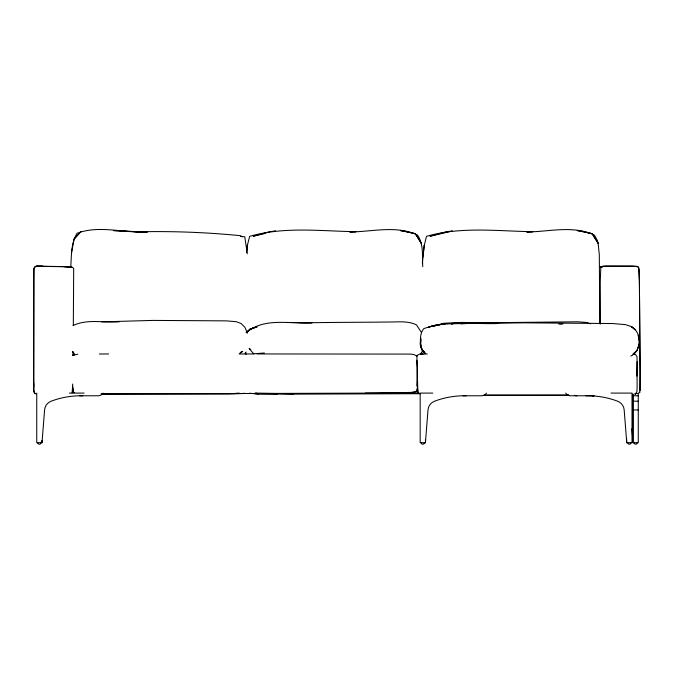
<?xml version="1.0" encoding="UTF-8"?>
<svg xmlns="http://www.w3.org/2000/svg" width="674" height="674" viewBox="0 0 674 674"><rect width="100%" height="100%" fill="white"/><g stroke="black" fill="none" stroke-linecap="round" stroke-linejoin="round"><path stroke-width="1.01" d="M600.231 324.152L600.239 282.052L600.829 267.62L602.91 266.281L606.314 266.146L632.591 266.213L637.958 266.752L639.12 269.137L639.432 285.439L640.165 373.944L639.794 392.386M633.366 354.094L635.548 354.549L637.023 356.698L637.115 387.053L636.938 391.602L635.034 394.593L635.793 393.877M73.07 355.072L73.095 351.946M73.323 324.876L73.693 268.926L73.272 267.907L71.014 266.837L64.097 266.592L36.101 266.146L35.082 266.643L33.877 268.934L33.734 279.238L33.7 382.335C34.863 385.764 31.611 392.057 35.891 393.987M640.182 390.482L639.399 280.873L638.64 267.351L637.09 266.314L633.956 266.146L605.513 266.163L602.413 266.297L600.812 267.527M497.943 323.436C473.241 324.464 447.435 319.889 423.702 328.693C419.75 333.622 420.247 340.37 420.66 346.318L420.846 338.078M72.733 384.02L72.11 392.866M636.863 376.134L637.174 361.736M418.815 393.709L417.914 392.993L417.492 379.909L417.139 386.261L416.936 356.335L417.391 355.215L419.514 354.145L427.316 354.002M417.914 392.993L417.712 389.488M70.728 267.367C71.554 255.96 70.88 243.432 77.013 233.297C97.873 225.343 121.43 232.336 143.014 232.151L133.477 231.688M425.429 442.717L427.998 409.952A10.211 10.211 0 0 1 434.587 401.19A84.798 84.798 0 0 1 460.839 395.84L466.214 395.781M424.275 245.42L426.474 236.355C461.041 226.371 497.463 231.131 532.839 231.696L526.638 231.991C548.687 231.831 573.439 225.04 594.308 235.041L597.097 239.978L598.099 243.23L599.304 254.637L599.843 323.444M420.433 342.956L420.938 346.554L420.475 343.572L420.888 339.595M246.633 252.64L247.468 245.041L249.633 236.355C284.201 226.371 320.622 231.131 355.99 231.696L349.789 231.991C371.846 231.831 396.59 225.04 417.459 235.041C423.912 244.207 422.05 256.137 422.767 266.727M246.92 250.02L247.468 245.041L246.827 249.953M422.337 262.97L424.308 245.041L422.649 257.805M630.83 356.091C641.892 350.884 642.052 332.333 631.445 326.679L635.211 329.771L631.403 326.57L625.396 324.624L612.725 323.545L523.749 322.829L484.286 323.368M417.417 362.258L417.45 387.66L417.012 390.794L414.198 392.344L377.608 393.094L101.639 393.961M417.45 387.66L417.029 390.507L415.824 391.661L409.371 392.824L365.257 393.136M41.097 442.717C41.013 444.739 37.744 444.739 37.66 442.717M424.519 442.717C424.435 444.739 421.166 444.739 421.082 442.717M631.1 442.717C631.016 444.739 627.747 444.739 627.663 442.717M637.36 442.717C637.275 444.739 634.007 444.739 633.922 442.717M74.005 239.321L80.939 231.57L74.073 238.933L71.436 253.239M639.213 343.454L637.082 350.514L633.122 354.094L637.082 350.514M246.221 332.417L249.995 329.131L256.895 326.983L249.995 329.131L252.969 328.128M420.483 354.128L422.093 351.601M245.109 353.429L246.221 352.055M638.952 392.984L639.736 392.209M68.925 267.047L70.728 266.626M72.935 325.584C87.308 318.65 103.922 322.972 119.231 321.835M240.197 352.527L242.716 351.356L239.127 353.993L253.921 353.943M74.62 354.617L72.472 355.308L77.822 354.212M434.486 325.913L443.281 323.293L461.884 322.425L488.894 322.736L577.719 321.793L586.709 322.484L590.491 323.84M253.727 328.171L249.81 329.46L246.229 332.754C264.039 316.915 290.637 324.346 312.054 322.736C339.637 322.214 367.229 322.383 394.821 321.919C402.142 321.7 409.75 321.574 416.481 324.868L421.284 332.265M428.327 327.244L436.398 324.86L446.053 323.916M265.404 233.389L253.247 236.22L270.122 231.595L275.54 231.039L273.509 231.511M448.328 231.982L430.088 236.22L446.963 231.595L452.38 231.039L450.35 231.511M242.648 393.481L243.904 393.22M245.462 393.422L229.05 394.046L101.049 394.063M451.437 323.908L454.284 323.461L497.244 323.554M451.344 323.899L454.284 323.461M264.368 352.999L253.643 353.783L249.136 348.475L250.753 349.562M460.898 323.857L468 323.461L447.022 323.823M238.722 393.279L233.768 393.532L239.531 393.262M418.529 393.136L410.609 393.532L419.253 393.127M420.627 393.692L290.46 394.147L255.109 393.616L258.723 393.683L255.707 393.237M101.605 321.86L153.133 320.411L226.135 320.866L236.203 321.683L241.022 323.444L244.915 327.311L247.425 333.192M634.857 393.498L637.537 393.456M420.45 354.145L422.547 354.128M99.322 354.002L108.657 353.96M585.959 395.781L591.342 395.84A84.798 84.798 0 0 1 617.595 401.19A10.211 10.211 0 0 1 624.175 409.952L626.753 442.717M592.227 395.781L594.013 395.773M257.072 353.943L410.298 354.094L413.718 354.516L417.038 356.116M69.371 393.094L84.098 393.094M432.792 393.094L420.172 393.094L420.172 442.717L425.538 442.717L425.429 439.616M610.964 393.094L632.01 393.094L632.01 442.717L626.635 442.717L626.635 438.622M483.957 395.158L568.831 395.191M484.109 395.242L568.923 395.175M79.599 395.781L98.177 395.781A5.754 5.754 0 0 0 103.046 393.094M463.021 395.781L481.598 395.781A5.754 5.754 0 0 0 486.459 393.094M593.819 395.781L570.583 395.781A5.754 5.754 0 0 1 565.713 393.094M632.894 395.781L638.27 395.781M632.894 401.19L638.27 401.19M632.894 409.952L638.27 409.952M277.536 394.02L256.651 393.978L249.456 393.228M82.792 395.781L77.417 395.84A84.798 84.798 0 0 0 51.165 401.19A10.211 10.211 0 0 0 44.577 409.952L42.007 442.717L42.007 440.644M298.574 322.627L312.054 322.736L287.318 322.501M256.474 393.38L293.906 393.692L255.438 393.254M558.822 323.79L562.942 323.865M558.889 323.798L562.04 323.857M130.326 231.519L113.518 230.584L147.311 232.126L136.628 231.864C171.322 230.988 206.05 232.277 240.576 235.698L242.185 236.919M240.601 236.389L244.772 236.759L247.291 253.727M255.101 393.237L258.723 393.683M599.927 266.407L602.16 267.174M72.43 267.308L71.065 266.828L36.278 266.306L34.391 267.443L33.936 268.774L33.708 378.24L33.86 389.159L34.307 392.672L35.065 393.608M424.949 353.134C421.789 350.522 419.733 346.638 420.365 342.468L420.475 343.572M424.696 352.898L422.598 350.615L421.242 347.337L422.598 350.615L424.755 353.429L421.486 349.191M422.994 350.429L424.898 352.932M72.969 391.291L74.039 392.698L72.986 391.24M72.716 352.039L74.41 354.928M72.75 352.03L74.351 354.364M423.474 351.179L424.923 353.437M422.219 353.007L422.969 354.356M245.378 353.007L246.128 354.356M638.194 335.222L639.348 342.274M416.844 360.312L417.501 367.498M631.917 428.757L633.012 442.717L633.012 394.13M638.27 393.094L638.27 442.717L632.894 442.717L632.894 394.147M42.117 440.67L42.117 442.717L36.75 442.717L36.75 393.094M576.843 395.781A5.754 5.754 0 0 1 574.492 395.284M430.315 326.587L429.22 326.814L443.888 323.916L430.315 326.587M37.685 266.314L36.438 266.34L42.925 266.264L37.685 266.314M488.894 322.736L464.159 322.501L488.894 322.736M69.506 266.828L64.097 266.592L70.694 266.938L69.506 266.828M582.319 231.418L577.222 230.567L592.134 233.684L598.099 243.23L592.134 233.684L582.319 231.418M405.47 231.418L400.381 230.567L415.294 233.684L421.258 243.23L415.294 233.684L405.47 231.418M73.778 353.218L72.632 351.845L73.778 353.218M73.255 390.92L72.548 386.126L73.255 390.92"/></g></svg>
